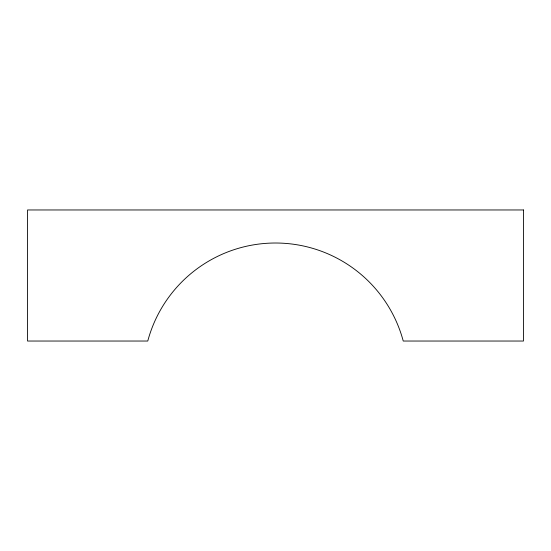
<?xml version="1.0" encoding="UTF-8"?>
<svg xmlns="http://www.w3.org/2000/svg" width="551" height="551" viewBox="0 0 551 551"><rect width="100%" height="100%" fill="white"/><g stroke="black" fill="none" stroke-linecap="round" stroke-linejoin="round"><path stroke-width="0.83" d="M523.45 209.965L27.55 209.965L27.55 341.035L147.764 341.035A132.24 132.24 0 0 1 403.236 341.035L523.45 341.035L523.45 209.965"/></g></svg>
